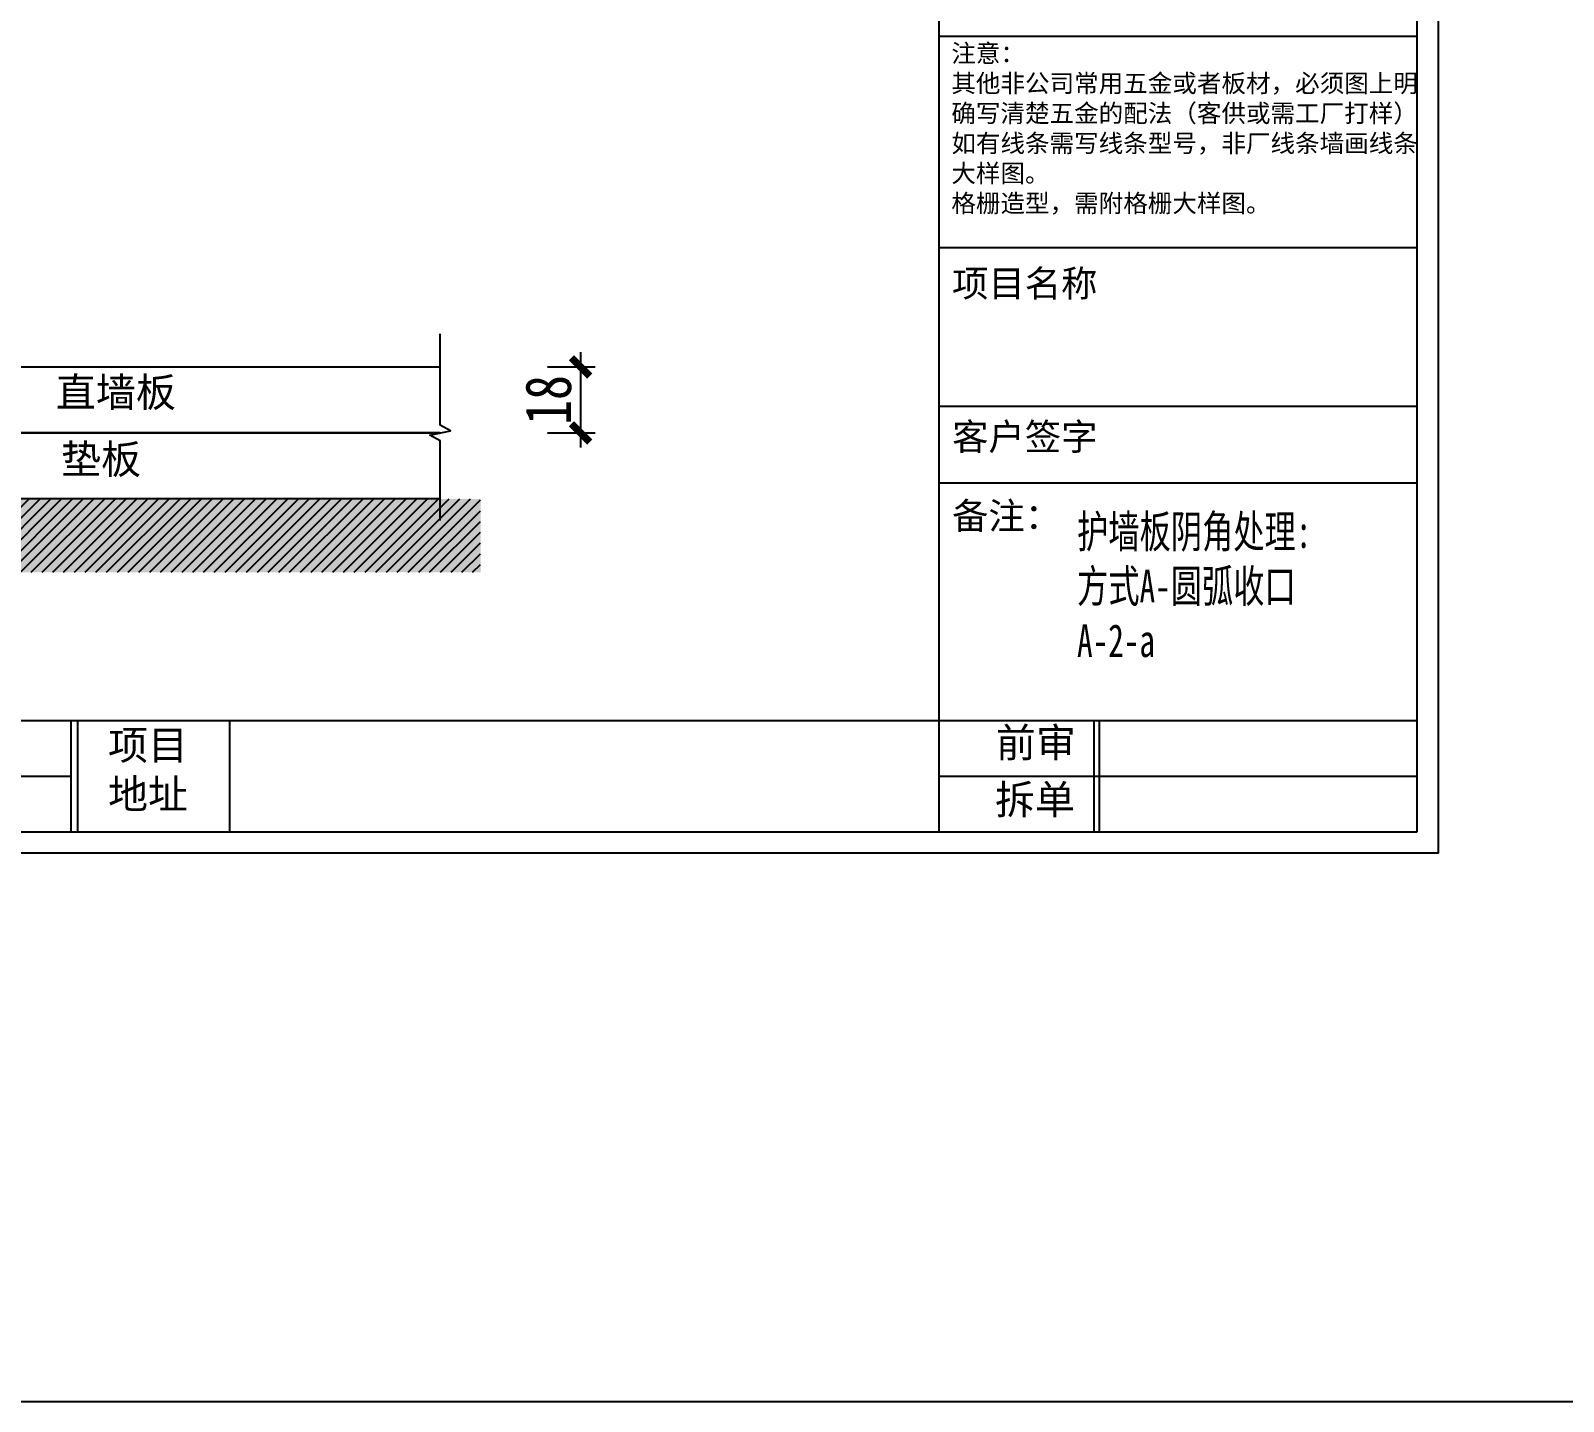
# Model space of a CAD drawing. Header units: millimetres. Extents: x 4862 to 20554, y 7569 to 11262.
# Drawn here: x 12419.3 to 12837.2, y 7569.4 to 7943.2 of the extents above; entities that cross this region are included whole.
import ezdxf

# ---------------------------------------------------------------- set-up
doc = ezdxf.new("R2010")
doc.units = ezdxf.units.MM
doc.layers.add('0 @ 1', color=7, linetype='Continuous')
doc.styles.get("Standard").update_dxf_attribs({"font": 'arial.ttf'})
doc.styles.add('宋体', font='SimSun.ttf')
doc.styles.add('家具尺寸文字', font='SimSun.ttf', dxfattribs={"width": 0.8})
doc.styles.add('黑石雅黑', font='Microsoft YaHei.ttf')
doc.dimstyles.new('副本 固装比例5', dxfattribs={"dimscale": 5, "dimtxt": 2.5, "dimasz": 1, "dimexe": 0.8, "dimexo": 1.2, "dimgap": 0.5, "dimtad": 1, "dimdec": 0, "dimdsep": 46, "dimtxsty": '家具尺寸文字', "dimblk": 'ARCHTICK', "dimcen": 0, "dimdle": 0.8, "dimclrd": 8, "dimclre": 8, "dimclrt": 2, "dimadec": 1, "dimazin": 2, "dimtfac": 1, "dimtdec": 0, "dimtix": 1, "dimtmove": 2, "dimatfit": 2, "dimfxl": 0, "dimtolj": 1, "dimtzin": 0, "dimarcsym": 0})

# ---------------------------------------------------------------- blocks, each defined once
blk = doc.blocks.new('A$C398a0407')
for p, q in [((8134, 64), (8134, 6784)), ((8134, 2454.1), (9568, 2454.1)), ((8134, 2454.1), (9568, 2454.1)), ((8134, 2454.1), (9568, 2454.1)), ((8134, 1819.9), (9568, 1819.9)), ((8134, 1342.7), (9568, 1342.7)), ((8134, 1112.5), (9568, 1112.5)), ((443.2, 399), (9568, 399)), ((5527, 399), (5527, 64)), ((5547, 399), (5547, 64)), ((6003.2, 399), (6003.2, 64)), ((8598.6, 399), (8598.6, 64)), ((8614.7, 399), (8614.7, 64)), ((4522.7, 231.5), (5527, 231.5)), ((8134, 231.5), (9568, 231.5))]:
    blk.add_line(p, q)
for points in [[(9632, 0), (0, 0), (0, 6848), (9632, 6848)], [(9568, 64), (64, 64), (64, 6784), (9568, 6784)]]:
    blk.add_lwpolyline(points, close=True)
at = {"insert": (8170.5, 2430.1), "char_height": 54.045, "attachment_point": 1, "style": '宋体'}
blk.add_mtext_dynamic_manual_height_columns('{\\fMicrosoft YaHei|b0|i0|c134|p34;\\C2;注意：\\P其他非公司常用五金或者板材，必须图上明确写清楚五金的配法（客供或需工厂打样）\\P如有线条需写线条型号，非厂线条墙画线条大样图。\\P格栅造型，需附格栅大样图。}', width=1407.047, gutter_width=8.44, heights=[0], dxfattribs=at)
at = {"color": 8, "char_height": 88, "attachment_point": 1, "style": '宋体'}
for s, width, gutter_width, insert in [('项目\\P地址', 596.489, 12.5, (5638.6, 368.9)), ('前审', 479.717, 10.1, (8304.3, 376.5)), ('拆单', 479.717, 10.1, (8301.5, 205.4))]:
    blk.add_mtext_dynamic_manual_height_columns(s, width=width, gutter_width=gutter_width, heights=[0], dxfattribs=dict(at, insert=insert))
at = {"layer": '0 @ 1', "color": 30, "char_height": 80, "width": 452.345, "attachment_point": 1}
for s, insert in [('{\\fSimSun|b0|i0|c134|p2;项目名称}', (8172.7, 1751.7)), ('{\\fSimSun|b0|i0|c134|p2;客户签字}', (8172.7, 1291.3)), ('{\\fSimSun|b0|i0|c134|p2;备注：}', (8172.7, 1053.7))]:
    blk.add_mtext(s, dxfattribs=dict(at, insert=insert))
blk = doc.blocks.new('_ArchTick')
at = {"color": 0, "linetype": 'ByBlock', "const_width": 0.4}
blk.add_lwpolyline([(-0.5, -0.5), (0.5, 0.5)], dxfattribs=at)
blk = doc.blocks.new('*D344')
at = {"color": 8, "lineweight": -2, "transparency": 16777216}
for p, q in [((12569.24, 7855.46), (12569.24, 7829.46)), ((12560.24, 7851.46), (12573.24, 7851.46)), ((12560.24, 7833.46), (12573.24, 7833.46))]:
    blk.add_line(p, q, dxfattribs=at)
at = {"layer": 'Defpoints', "color": 0, "transparency": 16777216}
for p in [(12530.98, 7851.46), (12530.98, 7833.46), (12569.24, 7833.46)]:
    blk.add_point(p, dxfattribs=at)
at = {"color": 8, "lineweight": -2, "transparency": 16777216, "xscale": 5, "yscale": 5, "zscale": 5}
for p, rotation in [((12569.24, 7851.46), 90), ((12569.24, 7833.46), 270)]:
    blk.add_blockref('_ArchTick', p, dxfattribs=dict(at, rotation=rotation))
at = {"color": 2, "transparency": 16777216, "insert": (12560.49, 7842.46), "char_height": 12.5, "attachment_point": 5, "rotation": 90, "style": '家具尺寸文字'}
blk.add_mtext('\\A1;18', dxfattribs=at)
blk = doc.blocks.new('*D345')
at = {"color": 8, "lineweight": -2, "transparency": 16777216}
for p, q in [((12411.66, 7811.46), (12411.66, 7855.46)), ((12402.66, 7851.46), (12415.66, 7851.46)), ((12420.66, 7815.46), (12407.66, 7815.46))]:
    blk.add_line(p, q, dxfattribs=at)
at = {"layer": 'Defpoints', "color": 0, "transparency": 16777216}
for p in [(12377.15, 7851.46), (12411.66, 7851.46), (12530.98, 7815.46)]:
    blk.add_point(p, dxfattribs=at)
at = {"color": 8, "lineweight": -2, "transparency": 16777216, "xscale": 5, "yscale": 5, "zscale": 5}
for p, rotation in [((12411.66, 7851.46), 90), ((12411.66, 7815.46), 270)]:
    blk.add_blockref('_ArchTick', p, dxfattribs=dict(at, rotation=rotation))
at = {"color": 2, "transparency": 16777216, "insert": (12402.91, 7833.46), "char_height": 12.5, "attachment_point": 5, "rotation": 90, "style": '家具尺寸文字'}
blk.add_mtext('\\A1;36', dxfattribs=at)
blk = doc.blocks.new('*U118')
at = {"color": 0}
blk.add_lwpolyline([(0, -14.34), (0, -1.28), (-1.7, -0.34), (1.7, 0.34), (0, 1.28), (0, 16.27)], dxfattribs=at)
blk = doc.blocks.new('A$Caecb7373')
at = {"color": 1}
blk.add_lwpolyline([(0, 821.76), (1155.84, 821.76), (1155.84, 0), (0, 0)], close=True, dxfattribs=at)

msp = doc.modelspace()

# ---------------------------------------------------------------- hatches: boundary and pattern name
h = msp.add_hatch()
h.set_pattern_fill('AR-CONC', color=8, scale=0.065355)
h.set_pattern_definition([(50, (-32063.359, 47410.113), (11.9066731, -1.0416984), [1.2450121, -13.6951334]), (355, (-32063.359, 47410.113), (-2.3033327, 12.486514), [0.9960097, -10.956145]), (100.451445, (-32062.367, 47410.026), (9.6033404, 11.444815), [1.0580975, -11.639082]), (46.1842, (-32063.359, 47413.433), (17.716362, -2.747675), [1.867518, -20.5427]), (96.635558, (-32061.883, 47413.204), (15.5155394, 16.1705263), [1.587147, -17.458639]), (351.18415, (-32063.36, 47413.433), (15.5155394, 16.1705263), [1.4940124, -16.4341426]), (21, (-32061.699, 47412.603), (9.9087536, -6.6835387), [1.2450121, -13.6951334]), (326, (-32061.699, 47412.603), (4.0390695, 12.0375985), [0.9960097, -10.9561067]), (71.451445, (-32060.873, 47412.046), (13.947823, 5.3540599), [1.0580975, -11.639062]), (37.5, (-32063.3592, 47410.113), (0.20185556, 5.5260918), [0, -10.8233054, 0, -11.12210834, 0, -10.9976071]), (7.5, (-32063.359, 47410.113), (4.36699686, 6.5472982), [0, -6.3412618, 0, -10.574303, 0, -4.1915408]), (327.5, (-32067.061, 47410.113), (8.86151892, -0.37440188), [0, -4.1500404, 0, -12.9481261, 0, -17.1811674]), (317.5, (-32068.721, 47410.113), (9.6809778, 1.6617475), [0, -5.3950526, 0, -8.5988838, 0, -12.2011189])])
h.paths.add_polyline_path([(12138.152, 8164.621), (12118.152, 8164.621), (12118.152, 7795.462), (12541.97, 7795.462), (12541.97, 7815.462), (12138.152, 7815.462)])
h = msp.add_hatch()
h.set_pattern_fill('ANSI31', color=8, scale=0.65355)
h.set_pattern_definition([(45, (-32063.3592, 47410.113), (-1.467260864, 1.467260864), [])])
h.paths.add_polyline_path([(12138.152, 7815.462), (12138.152, 8164.621), (12118.152, 8164.621), (12118.152, 7795.462), (12541.97, 7795.462), (12541.97, 7815.462)])

# ---------------------------------------------------------------- linework, layer by layer
msp.add_line((4862.317, 7569.359), (20477.138, 7569.359))
for points in [[(12530.981, 7833.462), (12377.152, 7833.462), (12377.152, 7839.462), (12387.152, 7839.462), (12387.152, 7845.462), (12377.152, 7845.462), (12377.152, 7851.462), (12530.981, 7851.462)], [(12530.981, 7815.462), (12374.152, 7815.462), (12374.152, 7833.462), (12530.981, 7833.462)]]:
    msp.add_lwpolyline(points)

# ---------------------------------------------------------------- block references
at = {"xscale": 0.09079979139978399, "yscale": 0.09079979139978399, "zscale": 0.09079979139978399}
msp.add_blockref('A$C398a0407', (11928.449, 7718.828), dxfattribs=at)
at = {"color": 1}
for name, p, xscale, yscale, zscale in [('A$Caecb7373', (11928.449, 7718.828), 0.7566649283315219, 0.7566649283315219, 0.7566649283315219), ('*U118', (12530.981, 7833.462), 1.664, 1.664, 1.664)]:
    msp.add_blockref(name, p, dxfattribs=dict(at, xscale=xscale, yscale=yscale, zscale=zscale))

# ---------------------------------------------------------------- texts
at = {"style": '黑石雅黑'}
for s, p in [('直墙板 ', (12426.198, 7840.6)), ('垫板', (12427.611, 7822.328))]:
    msp.add_text(s, height=8, dxfattribs=at).set_placement(p)
at = {"color": 7, "insert": (12704.593, 7811.059), "char_height": 8.925, "width": 131.9828, "attachment_point": 1, "style": '宋体'}
msp.add_mtext('{\\W0.7;\\C4;护墙板阴角处理:\\P方式A-圆弧收口\\PA-2-a }', dxfattribs=at)

# ---------------------------------------------------------------- dimensions: what is measured, and where the dimension line sits
for base, p1, p2, angle, picture, middle in [((12411.663, 7851.462), (12530.981, 7815.462), (12377.152, 7851.462), 90, '*D345', (12402.913, 7833.462)), ((12569.236, 7833.462), (12530.981, 7851.462), (12530.981, 7833.462), 270, '*D344', (12560.486, 7842.462))]:
    dim = msp.add_linear_dim(base=base, p1=p1, p2=p2, angle=angle, dimstyle='副本 固装比例5')
    dim.commit()
    dim.dimension.update_dxf_attribs({"geometry": picture, "text_midpoint": middle})

doc.saveas('drawing.dxf')
